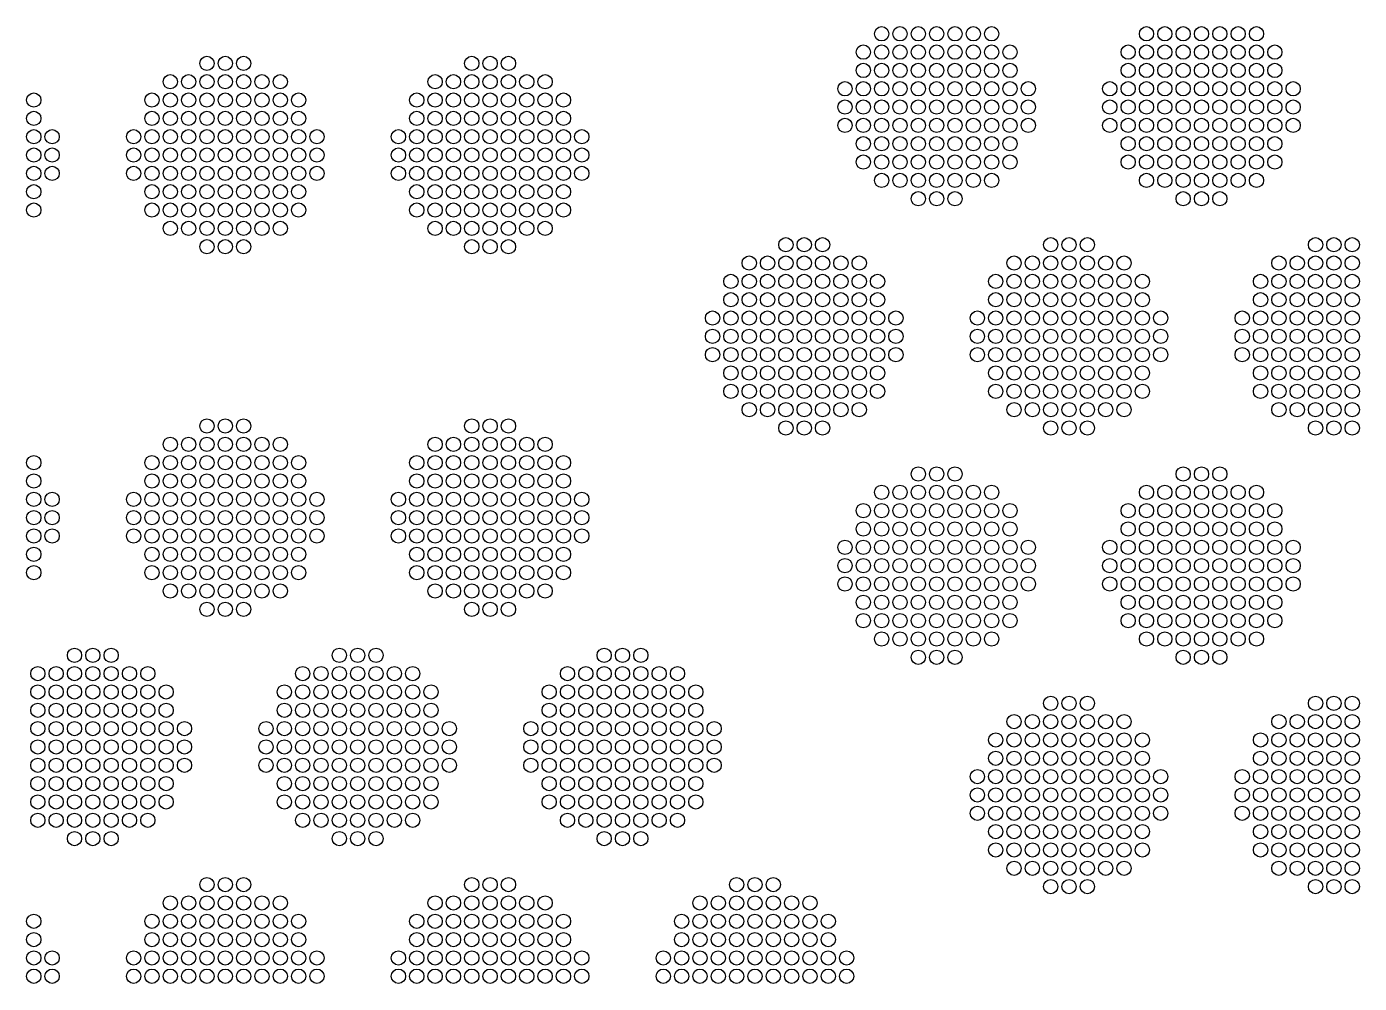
# Model space of a CAD drawing. Extents: x -49 to 54, y -38 to 38.
# Drawn here: x -36.35 to -29.81, y -14.17 to -9.48 of the extents above; entities that cross this region are included whole.
import ezdxf

# ---------------------------------------------------------------- set-up
doc = ezdxf.new("R2010")
doc.units = 0
doc.layers.add('LOWER_ELECTRODE', color=1, linetype='CONTINUOUS')

msp = doc.modelspace()

# ---------------------------------------------------------------- linework, layer by layer
at = {"layer": 'LOWER_ELECTRODE'}
for centre in [(-32.1502, -9.5107), (-32.0602, -9.5107), (-31.9702, -9.5107), (-31.8802, -9.5107), (-31.7902, -9.5107), (-31.7002, -9.5107), (-31.6102, -9.5107), (-30.8502, -9.5107), (-30.7602, -9.5107), (-30.6702, -9.5107), (-30.5802, -9.5107), (-30.4902, -9.5107), (-30.4002, -9.5107), (-30.3102, -9.5107), (-32.2402, -9.6007), (-32.1502, -9.6007), (-32.0602, -9.6007), (-31.9702, -9.6007), (-31.8802, -9.6007), (-31.7902, -9.6007), (-31.7002, -9.6007), (-31.6102, -9.6007), (-31.5202, -9.6007), (-30.9402, -9.6007), (-30.8502, -9.6007), (-30.7602, -9.6007), (-30.6702, -9.6007), (-30.5802, -9.6007), (-30.4902, -9.6007), (-30.4002, -9.6007), (-30.3102, -9.6007), (-30.2202, -9.6007), (-35.4621, -9.6563), (-35.3721, -9.6563), (-35.2821, -9.6563), (-34.1621, -9.6563), (-34.0721, -9.6563), (-33.9821, -9.6563), (-32.2402, -9.6907), (-32.1502, -9.6907), (-32.0602, -9.6907), (-31.9702, -9.6907), (-31.8802, -9.6907), (-31.7902, -9.6907), (-31.7002, -9.6907), (-31.6102, -9.6907), (-31.5202, -9.6907), (-30.9402, -9.6907), (-30.8502, -9.6907), (-30.7602, -9.6907), (-30.6702, -9.6907), (-30.5802, -9.6907), (-30.4902, -9.6907), (-30.4002, -9.6907), (-30.3102, -9.6907), (-30.2202, -9.6907), (-35.6421, -9.7463), (-35.5521, -9.7463), (-35.4621, -9.7463), (-35.3721, -9.7463), (-35.2821, -9.7463), (-35.1921, -9.7463), (-35.1021, -9.7463), (-34.3421, -9.7463), (-34.2521, -9.7463), (-34.1621, -9.7463), (-34.0721, -9.7463), (-33.9821, -9.7463), (-33.8921, -9.7463), (-33.8021, -9.7463), (-32.3302, -9.7807), (-32.2402, -9.7807), (-32.1502, -9.7807), (-32.0602, -9.7807), (-31.9702, -9.7807), (-31.8802, -9.7807), (-31.7902, -9.7807), (-31.7002, -9.7807), (-31.6102, -9.7807), (-31.5202, -9.7807), (-31.4302, -9.7807), (-31.0302, -9.7807), (-30.9402, -9.7807), (-30.8502, -9.7807), (-30.7602, -9.7807), (-30.6702, -9.7807), (-30.5802, -9.7807), (-30.4902, -9.7807), (-30.4002, -9.7807), (-30.3102, -9.7807), (-30.2202, -9.7807), (-30.1302, -9.7807), (-36.3121, -9.8363), (-35.7321, -9.8363), (-35.6421, -9.8363), (-35.5521, -9.8363), (-35.4621, -9.8363), (-35.3721, -9.8363), (-35.2821, -9.8363), (-35.1921, -9.8363), (-35.1021, -9.8363), (-35.0121, -9.8363), (-34.4321, -9.8363), (-34.3421, -9.8363), (-34.2521, -9.8363), (-34.1621, -9.8363), (-34.0721, -9.8363), (-33.9821, -9.8363), (-33.8921, -9.8363), (-33.8021, -9.8363), (-33.7121, -9.8363), (-32.3302, -9.8707), (-32.2402, -9.8707), (-32.1502, -9.8707), (-32.0602, -9.8707), (-31.9702, -9.8707), (-31.8802, -9.8707), (-31.7902, -9.8707), (-31.7002, -9.8707), (-31.6102, -9.8707), (-31.5202, -9.8707), (-31.4302, -9.8707), (-31.0302, -9.8707), (-30.9402, -9.8707), (-30.8502, -9.8707), (-30.7602, -9.8707), (-30.6702, -9.8707), (-30.5802, -9.8707), (-30.4902, -9.8707), (-30.4002, -9.8707), (-30.3102, -9.8707), (-30.2202, -9.8707), (-30.1302, -9.8707), (-36.3121, -9.9263), (-35.7321, -9.9263), (-35.6421, -9.9263), (-35.5521, -9.9263), (-35.4621, -9.9263), (-35.3721, -9.9263), (-35.2821, -9.9263), (-35.1921, -9.9263), (-35.1021, -9.9263), (-35.0121, -9.9263), (-34.4321, -9.9263), (-34.3421, -9.9263), (-34.2521, -9.9263), (-34.1621, -9.9263), (-34.0721, -9.9263), (-33.9821, -9.9263), (-33.8921, -9.9263), (-33.8021, -9.9263), (-33.7121, -9.9263), (-32.3302, -9.9607), (-32.2402, -9.9607), (-32.1502, -9.9607), (-32.0602, -9.9607), (-31.9702, -9.9607), (-31.8802, -9.9607), (-31.7902, -9.9607), (-31.7002, -9.9607), (-31.6102, -9.9607), (-31.5202, -9.9607), (-31.4302, -9.9607), (-31.0302, -9.9607), (-30.9402, -9.9607), (-30.8502, -9.9607), (-30.7602, -9.9607), (-30.6702, -9.9607), (-30.5802, -9.9607), (-30.4902, -9.9607), (-30.4002, -9.9607), (-30.3102, -9.9607), (-30.2202, -9.9607), (-30.1302, -9.9607), (-36.3121, -10.0163), (-36.2221, -10.0163), (-35.8221, -10.0163), (-35.7321, -10.0163), (-35.6421, -10.0163), (-35.5521, -10.0163), (-35.4621, -10.0163), (-35.3721, -10.0163), (-35.2821, -10.0163), (-35.1921, -10.0163), (-35.1021, -10.0163), (-35.0121, -10.0163), (-34.9221, -10.0163), (-34.5221, -10.0163), (-34.4321, -10.0163), (-34.3421, -10.0163), (-34.2521, -10.0163), (-34.1621, -10.0163), (-34.0721, -10.0163), (-33.9821, -10.0163), (-33.8921, -10.0163), (-33.8021, -10.0163), (-33.7121, -10.0163), (-33.6221, -10.0163), (-36.3121, -10.1063), (-36.2221, -10.1063), (-35.8221, -10.1063), (-35.7321, -10.1063), (-35.6421, -10.1063), (-35.5521, -10.1063), (-35.4621, -10.1063), (-35.3721, -10.1063), (-35.2821, -10.1063), (-35.1921, -10.1063), (-35.1021, -10.1063), (-35.0121, -10.1063), (-34.9221, -10.1063), (-34.5221, -10.1063), (-34.4321, -10.1063), (-34.3421, -10.1063), (-34.2521, -10.1063), (-34.1621, -10.1063), (-34.0721, -10.1063), (-33.9821, -10.1063), (-33.8921, -10.1063), (-33.8021, -10.1063), (-33.7121, -10.1063), (-33.6221, -10.1063), (-32.2402, -10.0507), (-32.1502, -10.0507), (-32.0602, -10.0507), (-31.9702, -10.0507), (-31.8802, -10.0507), (-31.7902, -10.0507), (-31.7002, -10.0507), (-31.6102, -10.0507), (-31.5202, -10.0507), (-30.9402, -10.0507), (-30.8502, -10.0507), (-30.7602, -10.0507), (-30.6702, -10.0507), (-30.5802, -10.0507), (-30.4902, -10.0507), (-30.4002, -10.0507), (-30.3102, -10.0507), (-30.2202, -10.0507), (-32.2402, -10.1407), (-32.1502, -10.1407), (-32.0602, -10.1407), (-31.9702, -10.1407), (-31.8802, -10.1407), (-31.7902, -10.1407), (-31.7002, -10.1407), (-31.6102, -10.1407), (-31.5202, -10.1407), (-30.9402, -10.1407), (-30.8502, -10.1407), (-30.7602, -10.1407), (-30.6702, -10.1407), (-30.5802, -10.1407), (-30.4902, -10.1407), (-30.4002, -10.1407), (-30.3102, -10.1407), (-30.2202, -10.1407), (-36.3121, -10.1963), (-36.2221, -10.1963), (-35.8221, -10.1963), (-35.7321, -10.1963), (-35.6421, -10.1963), (-35.5521, -10.1963), (-35.4621, -10.1963), (-35.3721, -10.1963), (-35.2821, -10.1963), (-35.1921, -10.1963), (-35.1021, -10.1963), (-35.0121, -10.1963), (-34.9221, -10.1963), (-34.5221, -10.1963), (-34.4321, -10.1963), (-34.3421, -10.1963), (-34.2521, -10.1963), (-34.1621, -10.1963), (-34.0721, -10.1963), (-33.9821, -10.1963), (-33.8921, -10.1963), (-33.8021, -10.1963), (-33.7121, -10.1963), (-33.6221, -10.1963), (-32.1502, -10.2307), (-32.0602, -10.2307), (-31.9702, -10.2307), (-31.8802, -10.2307), (-31.7902, -10.2307), (-31.7002, -10.2307), (-31.6102, -10.2307), (-30.8502, -10.2307), (-30.7602, -10.2307), (-30.6702, -10.2307), (-30.5802, -10.2307), (-30.4902, -10.2307), (-30.4002, -10.2307), (-30.3102, -10.2307), (-36.3121, -10.2863), (-35.7321, -10.2863), (-35.6421, -10.2863), (-35.5521, -10.2863), (-35.4621, -10.2863), (-35.3721, -10.2863), (-35.2821, -10.2863), (-35.1921, -10.2863), (-35.1021, -10.2863), (-35.0121, -10.2863), (-34.4321, -10.2863), (-34.3421, -10.2863), (-34.2521, -10.2863), (-34.1621, -10.2863), (-34.0721, -10.2863), (-33.9821, -10.2863), (-33.8921, -10.2863), (-33.8021, -10.2863), (-33.7121, -10.2863), (-31.9702, -10.3207), (-31.8802, -10.3207), (-31.7902, -10.3207), (-30.6702, -10.3207), (-30.5802, -10.3207), (-30.4902, -10.3207), (-36.3121, -10.3763), (-35.7321, -10.3763), (-35.6421, -10.3763), (-35.5521, -10.3763), (-35.4621, -10.3763), (-35.3721, -10.3763), (-35.2821, -10.3763), (-35.1921, -10.3763), (-35.1021, -10.3763), (-35.0121, -10.3763), (-34.4321, -10.3763), (-34.3421, -10.3763), (-34.2521, -10.3763), (-34.1621, -10.3763), (-34.0721, -10.3763), (-33.9821, -10.3763), (-33.8921, -10.3763), (-33.8021, -10.3763), (-33.7121, -10.3763), (-35.6421, -10.4663), (-35.5521, -10.4663), (-35.4621, -10.4663), (-35.3721, -10.4663), (-35.2821, -10.4663), (-35.1921, -10.4663), (-35.1021, -10.4663), (-34.3421, -10.4663), (-34.2521, -10.4663), (-34.1621, -10.4663), (-34.0721, -10.4663), (-33.9821, -10.4663), (-33.8921, -10.4663), (-33.8021, -10.4663), (-35.4621, -10.5563), (-35.3721, -10.5563), (-35.2821, -10.5563), (-34.1621, -10.5563), (-34.0721, -10.5563), (-33.9821, -10.5563), (-32.6202, -10.5465), (-32.5302, -10.5465), (-32.4402, -10.5465), (-31.3202, -10.5465), (-31.2302, -10.5465), (-31.1402, -10.5465), (-30.0202, -10.5465), (-29.9302, -10.5465), (-29.8402, -10.5465), (-32.8002, -10.6365), (-32.7102, -10.6365), (-32.6202, -10.6365), (-32.5302, -10.6365), (-32.4402, -10.6365), (-32.3502, -10.6365), (-32.2602, -10.6365), (-31.5002, -10.6365), (-31.4102, -10.6365), (-31.3202, -10.6365), (-31.2302, -10.6365), (-31.1402, -10.6365), (-31.0502, -10.6365), (-30.9602, -10.6365), (-30.2002, -10.6365), (-30.1102, -10.6365), (-30.0202, -10.6365), (-29.9302, -10.6365), (-29.8402, -10.6365), (-32.8902, -10.7265), (-32.8002, -10.7265), (-32.7102, -10.7265), (-32.6202, -10.7265), (-32.5302, -10.7265), (-32.4402, -10.7265), (-32.3502, -10.7265), (-32.2602, -10.7265), (-32.1702, -10.7265), (-31.5902, -10.7265), (-31.5002, -10.7265), (-31.4102, -10.7265), (-31.3202, -10.7265), (-31.2302, -10.7265), (-31.1402, -10.7265), (-31.0502, -10.7265), (-30.9602, -10.7265), (-30.8702, -10.7265), (-30.2902, -10.7265), (-30.2002, -10.7265), (-30.1102, -10.7265), (-30.0202, -10.7265), (-29.9302, -10.7265), (-29.8402, -10.7265), (-32.8902, -10.8165), (-32.8002, -10.8165), (-32.7102, -10.8165), (-32.6202, -10.8165), (-32.5302, -10.8165), (-32.4402, -10.8165), (-32.3502, -10.8165), (-32.2602, -10.8165), (-32.1702, -10.8165), (-31.5902, -10.8165), (-31.5002, -10.8165), (-31.4102, -10.8165), (-31.3202, -10.8165), (-31.2302, -10.8165), (-31.1402, -10.8165), (-31.0502, -10.8165), (-30.9602, -10.8165), (-30.8702, -10.8165), (-30.2902, -10.8165), (-30.2002, -10.8165), (-30.1102, -10.8165), (-30.0202, -10.8165), (-29.9302, -10.8165), (-29.8402, -10.8165), (-32.9802, -10.9065), (-32.8902, -10.9065), (-32.8002, -10.9065), (-32.7102, -10.9065), (-32.6202, -10.9065), (-32.5302, -10.9065), (-32.4402, -10.9065), (-32.3502, -10.9065), (-32.2602, -10.9065), (-32.1702, -10.9065), (-32.0802, -10.9065), (-31.6802, -10.9065), (-31.5902, -10.9065), (-31.5002, -10.9065), (-31.4102, -10.9065), (-31.3202, -10.9065), (-31.2302, -10.9065), (-31.1402, -10.9065), (-31.0502, -10.9065), (-30.9602, -10.9065), (-30.8702, -10.9065), (-30.7802, -10.9065), (-30.3802, -10.9065), (-30.2902, -10.9065), (-30.2002, -10.9065), (-30.1102, -10.9065), (-30.0202, -10.9065), (-29.9302, -10.9065), (-29.8402, -10.9065), (-32.9802, -10.9965), (-32.8902, -10.9965), (-32.8002, -10.9965), (-32.7102, -10.9965), (-32.6202, -10.9965), (-32.5302, -10.9965), (-32.4402, -10.9965), (-32.3502, -10.9965), (-32.2602, -10.9965), (-32.1702, -10.9965), (-32.0802, -10.9965), (-31.6802, -10.9965), (-31.5902, -10.9965), (-31.5002, -10.9965), (-31.4102, -10.9965), (-31.3202, -10.9965), (-31.2302, -10.9965), (-31.1402, -10.9965), (-31.0502, -10.9965), (-30.9602, -10.9965), (-30.8702, -10.9965), (-30.7802, -10.9965), (-30.3802, -10.9965), (-30.2902, -10.9965), (-30.2002, -10.9965), (-30.1102, -10.9965), (-30.0202, -10.9965), (-29.9302, -10.9965), (-29.8402, -10.9965), (-32.9802, -11.0865), (-32.8902, -11.0865), (-32.8002, -11.0865), (-32.7102, -11.0865), (-32.6202, -11.0865), (-32.5302, -11.0865), (-32.4402, -11.0865), (-32.3502, -11.0865), (-32.2602, -11.0865), (-32.1702, -11.0865), (-32.0802, -11.0865), (-31.6802, -11.0865), (-31.5902, -11.0865), (-31.5002, -11.0865), (-31.4102, -11.0865), (-31.3202, -11.0865), (-31.2302, -11.0865), (-31.1402, -11.0865), (-31.0502, -11.0865), (-30.9602, -11.0865), (-30.8702, -11.0865), (-30.7802, -11.0865), (-30.3802, -11.0865), (-30.2902, -11.0865), (-30.2002, -11.0865), (-30.1102, -11.0865), (-30.0202, -11.0865), (-29.9302, -11.0865), (-29.8402, -11.0865), (-32.8902, -11.1765), (-32.8002, -11.1765), (-32.7102, -11.1765), (-32.6202, -11.1765), (-32.5302, -11.1765), (-32.4402, -11.1765), (-32.3502, -11.1765), (-32.2602, -11.1765), (-32.1702, -11.1765), (-31.5902, -11.1765), (-31.5002, -11.1765), (-31.4102, -11.1765), (-31.3202, -11.1765), (-31.2302, -11.1765), (-31.1402, -11.1765), (-31.0502, -11.1765), (-30.9602, -11.1765), (-30.8702, -11.1765), (-30.2902, -11.1765), (-30.2002, -11.1765), (-30.1102, -11.1765), (-30.0202, -11.1765), (-29.9302, -11.1765), (-29.8402, -11.1765), (-32.8902, -11.2665), (-32.8002, -11.2665), (-32.7102, -11.2665), (-32.6202, -11.2665), (-32.5302, -11.2665), (-32.4402, -11.2665), (-32.3502, -11.2665), (-32.2602, -11.2665), (-32.1702, -11.2665), (-31.5902, -11.2665), (-31.5002, -11.2665), (-31.4102, -11.2665), (-31.3202, -11.2665), (-31.2302, -11.2665), (-31.1402, -11.2665), (-31.0502, -11.2665), (-30.9602, -11.2665), (-30.8702, -11.2665), (-30.2902, -11.2665), (-30.2002, -11.2665), (-30.1102, -11.2665), (-30.0202, -11.2665), (-29.9302, -11.2665), (-29.8402, -11.2665), (-32.8002, -11.3565), (-32.7102, -11.3565), (-32.6202, -11.3565), (-32.5302, -11.3565), (-32.4402, -11.3565), (-32.3502, -11.3565), (-32.2602, -11.3565), (-31.5002, -11.3565), (-31.4102, -11.3565), (-31.3202, -11.3565), (-31.2302, -11.3565), (-31.1402, -11.3565), (-31.0502, -11.3565), (-30.9602, -11.3565), (-30.2002, -11.3565), (-30.1102, -11.3565), (-30.0202, -11.3565), (-29.9302, -11.3565), (-29.8402, -11.3565), (-35.4621, -11.4367), (-35.3721, -11.4367), (-35.2821, -11.4367), (-34.1621, -11.4367), (-34.0721, -11.4367), (-33.9821, -11.4367), (-32.6202, -11.4465), (-32.5302, -11.4465), (-32.4402, -11.4465), (-31.3202, -11.4465), (-31.2302, -11.4465), (-31.1402, -11.4465), (-30.0202, -11.4465), (-29.9302, -11.4465), (-29.8402, -11.4465), (-35.6421, -11.5267), (-35.5521, -11.5267), (-35.4621, -11.5267), (-35.3721, -11.5267), (-35.2821, -11.5267), (-35.1921, -11.5267), (-35.1021, -11.5267), (-34.3421, -11.5267), (-34.2521, -11.5267), (-34.1621, -11.5267), (-34.0721, -11.5267), (-33.9821, -11.5267), (-33.8921, -11.5267), (-33.8021, -11.5267), (-36.3121, -11.6167), (-35.7321, -11.6167), (-35.6421, -11.6167), (-35.5521, -11.6167), (-35.4621, -11.6167), (-35.3721, -11.6167), (-35.2821, -11.6167), (-35.1921, -11.6167), (-35.1021, -11.6167), (-35.0121, -11.6167), (-34.4321, -11.6167), (-34.3421, -11.6167), (-34.2521, -11.6167), (-34.1621, -11.6167), (-34.0721, -11.6167), (-33.9821, -11.6167), (-33.8921, -11.6167), (-33.8021, -11.6167), (-33.7121, -11.6167), (-31.9702, -11.6723), (-31.8802, -11.6723), (-31.7902, -11.6723), (-30.6702, -11.6723), (-30.5802, -11.6723), (-30.4902, -11.6723), (-36.3121, -11.7067), (-35.7321, -11.7067), (-35.6421, -11.7067), (-35.5521, -11.7067), (-35.4621, -11.7067), (-35.3721, -11.7067), (-35.2821, -11.7067), (-35.1921, -11.7067), (-35.1021, -11.7067), (-35.0121, -11.7067), (-34.4321, -11.7067), (-34.3421, -11.7067), (-34.2521, -11.7067), (-34.1621, -11.7067), (-34.0721, -11.7067), (-33.9821, -11.7067), (-33.8921, -11.7067), (-33.8021, -11.7067), (-33.7121, -11.7067), (-36.3121, -11.7967), (-36.2221, -11.7967), (-35.8221, -11.7967), (-35.7321, -11.7967), (-35.6421, -11.7967), (-35.5521, -11.7967), (-35.4621, -11.7967), (-35.3721, -11.7967), (-35.2821, -11.7967), (-35.1921, -11.7967), (-35.1021, -11.7967), (-35.0121, -11.7967), (-34.9221, -11.7967), (-34.5221, -11.7967), (-34.4321, -11.7967), (-34.3421, -11.7967), (-34.2521, -11.7967), (-34.1621, -11.7967), (-34.0721, -11.7967), (-33.9821, -11.7967), (-33.8921, -11.7967), (-33.8021, -11.7967), (-33.7121, -11.7967), (-33.6221, -11.7967), (-32.1502, -11.7623), (-32.0602, -11.7623), (-31.9702, -11.7623), (-31.8802, -11.7623), (-31.7902, -11.7623), (-31.7002, -11.7623), (-31.6102, -11.7623), (-30.8502, -11.7623), (-30.7602, -11.7623), (-30.6702, -11.7623), (-30.5802, -11.7623), (-30.4902, -11.7623), (-30.4002, -11.7623), (-30.3102, -11.7623), (-32.2402, -11.8523), (-32.1502, -11.8523), (-32.0602, -11.8523), (-31.9702, -11.8523), (-31.8802, -11.8523), (-31.7902, -11.8523), (-31.7002, -11.8523), (-31.6102, -11.8523), (-31.5202, -11.8523), (-30.9402, -11.8523), (-30.8502, -11.8523), (-30.7602, -11.8523), (-30.6702, -11.8523), (-30.5802, -11.8523), (-30.4902, -11.8523), (-30.4002, -11.8523), (-30.3102, -11.8523), (-30.2202, -11.8523), (-36.3121, -11.8867), (-36.2221, -11.8867), (-35.8221, -11.8867), (-35.7321, -11.8867), (-35.6421, -11.8867), (-35.5521, -11.8867), (-35.4621, -11.8867), (-35.3721, -11.8867), (-35.2821, -11.8867), (-35.1921, -11.8867), (-35.1021, -11.8867), (-35.0121, -11.8867), (-34.9221, -11.8867), (-34.5221, -11.8867), (-34.4321, -11.8867), (-34.3421, -11.8867), (-34.2521, -11.8867), (-34.1621, -11.8867), (-34.0721, -11.8867), (-33.9821, -11.8867), (-33.8921, -11.8867), (-33.8021, -11.8867), (-33.7121, -11.8867), (-33.6221, -11.8867), (-36.3121, -11.9767), (-36.2221, -11.9767), (-35.8221, -11.9767), (-35.7321, -11.9767), (-35.6421, -11.9767), (-35.5521, -11.9767), (-35.4621, -11.9767), (-35.3721, -11.9767), (-35.2821, -11.9767), (-35.1921, -11.9767), (-35.1021, -11.9767), (-35.0121, -11.9767), (-34.9221, -11.9767), (-34.5221, -11.9767), (-34.4321, -11.9767), (-34.3421, -11.9767), (-34.2521, -11.9767), (-34.1621, -11.9767), (-34.0721, -11.9767), (-33.9821, -11.9767), (-33.8921, -11.9767), (-33.8021, -11.9767), (-33.7121, -11.9767), (-33.6221, -11.9767), (-32.2402, -11.9423), (-32.1502, -11.9423), (-32.0602, -11.9423), (-31.9702, -11.9423), (-31.8802, -11.9423), (-31.7902, -11.9423), (-31.7002, -11.9423), (-31.6102, -11.9423), (-31.5202, -11.9423), (-30.9402, -11.9423), (-30.8502, -11.9423), (-30.7602, -11.9423), (-30.6702, -11.9423), (-30.5802, -11.9423), (-30.4902, -11.9423), (-30.4002, -11.9423), (-30.3102, -11.9423), (-30.2202, -11.9423), (-36.3121, -12.0667), (-35.7321, -12.0667), (-35.6421, -12.0667), (-35.5521, -12.0667), (-35.4621, -12.0667), (-35.3721, -12.0667), (-35.2821, -12.0667), (-35.1921, -12.0667), (-35.1021, -12.0667), (-35.0121, -12.0667), (-34.4321, -12.0667), (-34.3421, -12.0667), (-34.2521, -12.0667), (-34.1621, -12.0667), (-34.0721, -12.0667), (-33.9821, -12.0667), (-33.8921, -12.0667), (-33.8021, -12.0667), (-33.7121, -12.0667), (-32.3302, -12.0323), (-32.2402, -12.0323), (-32.1502, -12.0323), (-32.0602, -12.0323), (-31.9702, -12.0323), (-31.8802, -12.0323), (-31.7902, -12.0323), (-31.7002, -12.0323), (-31.6102, -12.0323), (-31.5202, -12.0323), (-31.4302, -12.0323), (-31.0302, -12.0323), (-30.9402, -12.0323), (-30.8502, -12.0323), (-30.7602, -12.0323), (-30.6702, -12.0323), (-30.5802, -12.0323), (-30.4902, -12.0323), (-30.4002, -12.0323), (-30.3102, -12.0323), (-30.2202, -12.0323), (-30.1302, -12.0323), (-32.3302, -12.1223), (-32.2402, -12.1223), (-32.1502, -12.1223), (-32.0602, -12.1223), (-31.9702, -12.1223), (-31.8802, -12.1223), (-31.7902, -12.1223), (-31.7002, -12.1223), (-31.6102, -12.1223), (-31.5202, -12.1223), (-31.4302, -12.1223), (-31.0302, -12.1223), (-30.9402, -12.1223), (-30.8502, -12.1223), (-30.7602, -12.1223), (-30.6702, -12.1223), (-30.5802, -12.1223), (-30.4902, -12.1223), (-30.4002, -12.1223), (-30.3102, -12.1223), (-30.2202, -12.1223), (-30.1302, -12.1223), (-36.3121, -12.1567), (-35.7321, -12.1567), (-35.6421, -12.1567), (-35.5521, -12.1567), (-35.4621, -12.1567), (-35.3721, -12.1567), (-35.2821, -12.1567), (-35.1921, -12.1567), (-35.1021, -12.1567), (-35.0121, -12.1567), (-34.4321, -12.1567), (-34.3421, -12.1567), (-34.2521, -12.1567), (-34.1621, -12.1567), (-34.0721, -12.1567), (-33.9821, -12.1567), (-33.8921, -12.1567), (-33.8021, -12.1567), (-33.7121, -12.1567), (-35.6421, -12.2467), (-35.5521, -12.2467), (-35.4621, -12.2467), (-35.3721, -12.2467), (-35.2821, -12.2467), (-35.1921, -12.2467), (-35.1021, -12.2467), (-34.3421, -12.2467), (-34.2521, -12.2467), (-34.1621, -12.2467), (-34.0721, -12.2467), (-33.9821, -12.2467), (-33.8921, -12.2467), (-33.8021, -12.2467), (-32.3302, -12.2123), (-32.2402, -12.2123), (-32.1502, -12.2123), (-32.0602, -12.2123), (-31.9702, -12.2123), (-31.8802, -12.2123), (-31.7902, -12.2123), (-31.7002, -12.2123), (-31.6102, -12.2123), (-31.5202, -12.2123), (-31.4302, -12.2123), (-31.0302, -12.2123), (-30.9402, -12.2123), (-30.8502, -12.2123), (-30.7602, -12.2123), (-30.6702, -12.2123), (-30.5802, -12.2123), (-30.4902, -12.2123), (-30.4002, -12.2123), (-30.3102, -12.2123), (-30.2202, -12.2123), (-30.1302, -12.2123), (-32.2402, -12.3023), (-32.1502, -12.3023), (-32.0602, -12.3023), (-31.9702, -12.3023), (-31.8802, -12.3023), (-31.7902, -12.3023), (-31.7002, -12.3023), (-31.6102, -12.3023), (-31.5202, -12.3023), (-30.9402, -12.3023), (-30.8502, -12.3023), (-30.7602, -12.3023), (-30.6702, -12.3023), (-30.5802, -12.3023), (-30.4902, -12.3023), (-30.4002, -12.3023), (-30.3102, -12.3023), (-30.2202, -12.3023), (-35.4621, -12.3367), (-35.3721, -12.3367), (-35.2821, -12.3367), (-34.1621, -12.3367), (-34.0721, -12.3367), (-33.9821, -12.3367), (-32.2402, -12.3923), (-32.1502, -12.3923), (-32.0602, -12.3923), (-31.9702, -12.3923), (-31.8802, -12.3923), (-31.7902, -12.3923), (-31.7002, -12.3923), (-31.6102, -12.3923), (-31.5202, -12.3923), (-30.9402, -12.3923), (-30.8502, -12.3923), (-30.7602, -12.3923), (-30.6702, -12.3923), (-30.5802, -12.3923), (-30.4902, -12.3923), (-30.4002, -12.3923), (-30.3102, -12.3923), (-30.2202, -12.3923), (-32.1502, -12.4823), (-32.0602, -12.4823), (-31.9702, -12.4823), (-31.8802, -12.4823), (-31.7902, -12.4823), (-31.7002, -12.4823), (-31.6102, -12.4823), (-30.8502, -12.4823), (-30.7602, -12.4823), (-30.6702, -12.4823), (-30.5802, -12.4823), (-30.4902, -12.4823), (-30.4002, -12.4823), (-30.3102, -12.4823), (-36.1121, -12.5625), (-36.0221, -12.5625), (-35.9321, -12.5625), (-34.8121, -12.5625), (-34.7221, -12.5625), (-34.6321, -12.5625), (-33.5121, -12.5625), (-33.4221, -12.5625), (-33.3321, -12.5625), (-31.9702, -12.5723), (-31.8802, -12.5723), (-31.7902, -12.5723), (-30.6702, -12.5723), (-30.5802, -12.5723), (-30.4902, -12.5723), (-36.2921, -12.6525), (-36.2021, -12.6525), (-36.1121, -12.6525), (-36.0221, -12.6525), (-35.9321, -12.6525), (-35.8421, -12.6525), (-35.7521, -12.6525), (-34.9921, -12.6525), (-34.9021, -12.6525), (-34.8121, -12.6525), (-34.7221, -12.6525), (-34.6321, -12.6525), (-34.5421, -12.6525), (-34.4521, -12.6525), (-33.6921, -12.6525), (-33.6021, -12.6525), (-33.5121, -12.6525), (-33.4221, -12.6525), (-33.3321, -12.6525), (-33.2421, -12.6525), (-33.1521, -12.6525), (-36.2921, -12.7425), (-36.2021, -12.7425), (-36.1121, -12.7425), (-36.0221, -12.7425), (-35.9321, -12.7425), (-35.8421, -12.7425), (-35.7521, -12.7425), (-35.6621, -12.7425), (-35.0821, -12.7425), (-34.9921, -12.7425), (-34.9021, -12.7425), (-34.8121, -12.7425), (-34.7221, -12.7425), (-34.6321, -12.7425), (-34.5421, -12.7425), (-34.4521, -12.7425), (-34.3621, -12.7425), (-33.7821, -12.7425), (-33.6921, -12.7425), (-33.6021, -12.7425), (-33.5121, -12.7425), (-33.4221, -12.7425), (-33.3321, -12.7425), (-33.2421, -12.7425), (-33.1521, -12.7425), (-33.0621, -12.7425), (-36.2921, -12.8325), (-36.2021, -12.8325), (-36.1121, -12.8325), (-36.0221, -12.8325), (-35.9321, -12.8325), (-35.8421, -12.8325), (-35.7521, -12.8325), (-35.6621, -12.8325), (-35.0821, -12.8325), (-34.9921, -12.8325), (-34.9021, -12.8325), (-34.8121, -12.8325), (-34.7221, -12.8325), (-34.6321, -12.8325), (-34.5421, -12.8325), (-34.4521, -12.8325), (-34.3621, -12.8325), (-33.7821, -12.8325), (-33.6921, -12.8325), (-33.6021, -12.8325), (-33.5121, -12.8325), (-33.4221, -12.8325), (-33.3321, -12.8325), (-33.2421, -12.8325), (-33.1521, -12.8325), (-33.0621, -12.8325), (-31.3202, -12.7982), (-31.2302, -12.7982), (-31.1402, -12.7982), (-30.0202, -12.7982), (-29.9302, -12.7982), (-29.8402, -12.7982), (-31.5002, -12.8882), (-31.4102, -12.8882), (-31.3202, -12.8882), (-31.2302, -12.8882), (-31.1402, -12.8882), (-31.0502, -12.8882), (-30.9602, -12.8882), (-30.2002, -12.8882), (-30.1102, -12.8882), (-30.0202, -12.8882), (-29.9302, -12.8882), (-29.8402, -12.8882), (-36.2921, -12.9225), (-36.2021, -12.9225), (-36.1121, -12.9225), (-36.0221, -12.9225), (-35.9321, -12.9225), (-35.8421, -12.9225), (-35.7521, -12.9225), (-35.6621, -12.9225), (-35.5721, -12.9225), (-35.1721, -12.9225), (-35.0821, -12.9225), (-34.9921, -12.9225), (-34.9021, -12.9225), (-34.8121, -12.9225), (-34.7221, -12.9225), (-34.6321, -12.9225), (-34.5421, -12.9225), (-34.4521, -12.9225), (-34.3621, -12.9225), (-34.2721, -12.9225), (-33.8721, -12.9225), (-33.7821, -12.9225), (-33.6921, -12.9225), (-33.6021, -12.9225), (-33.5121, -12.9225), (-33.4221, -12.9225), (-33.3321, -12.9225), (-33.2421, -12.9225), (-33.1521, -12.9225), (-33.0621, -12.9225), (-32.9721, -12.9225), (-31.5902, -12.9782), (-31.5002, -12.9782), (-31.4102, -12.9782), (-31.3202, -12.9782), (-31.2302, -12.9782), (-31.1402, -12.9782), (-31.0502, -12.9782), (-30.9602, -12.9782), (-30.8702, -12.9782), (-30.2902, -12.9782), (-30.2002, -12.9782), (-30.1102, -12.9782), (-30.0202, -12.9782), (-29.9302, -12.9782), (-29.8402, -12.9782), (-36.2921, -13.0125), (-36.2021, -13.0125), (-36.1121, -13.0125), (-36.0221, -13.0125), (-35.9321, -13.0125), (-35.8421, -13.0125), (-35.7521, -13.0125), (-35.6621, -13.0125), (-35.5721, -13.0125), (-35.1721, -13.0125), (-35.0821, -13.0125), (-34.9921, -13.0125), (-34.9021, -13.0125), (-34.8121, -13.0125), (-34.7221, -13.0125), (-34.6321, -13.0125), (-34.5421, -13.0125), (-34.4521, -13.0125), (-34.3621, -13.0125), (-34.2721, -13.0125), (-33.8721, -13.0125), (-33.7821, -13.0125), (-33.6921, -13.0125), (-33.6021, -13.0125), (-33.5121, -13.0125), (-33.4221, -13.0125), (-33.3321, -13.0125), (-33.2421, -13.0125), (-33.1521, -13.0125), (-33.0621, -13.0125), (-32.9721, -13.0125), (-36.2921, -13.1025), (-36.2021, -13.1025), (-36.1121, -13.1025), (-36.0221, -13.1025), (-35.9321, -13.1025), (-35.8421, -13.1025), (-35.7521, -13.1025), (-35.6621, -13.1025), (-35.5721, -13.1025), (-35.1721, -13.1025), (-35.0821, -13.1025), (-34.9921, -13.1025), (-34.9021, -13.1025), (-34.8121, -13.1025), (-34.7221, -13.1025), (-34.6321, -13.1025), (-34.5421, -13.1025), (-34.4521, -13.1025), (-34.3621, -13.1025), (-34.2721, -13.1025), (-33.8721, -13.1025), (-33.7821, -13.1025), (-33.6921, -13.1025), (-33.6021, -13.1025), (-33.5121, -13.1025), (-33.4221, -13.1025), (-33.3321, -13.1025), (-33.2421, -13.1025), (-33.1521, -13.1025), (-33.0621, -13.1025), (-32.9721, -13.1025), (-31.5902, -13.0682), (-31.5002, -13.0682), (-31.4102, -13.0682), (-31.3202, -13.0682), (-31.2302, -13.0682), (-31.1402, -13.0682), (-31.0502, -13.0682), (-30.9602, -13.0682), (-30.8702, -13.0682), (-30.2902, -13.0682), (-30.2002, -13.0682), (-30.1102, -13.0682), (-30.0202, -13.0682), (-29.9302, -13.0682), (-29.8402, -13.0682), (-31.6802, -13.1582), (-31.5902, -13.1582), (-31.5002, -13.1582), (-31.4102, -13.1582), (-31.3202, -13.1582), (-31.2302, -13.1582), (-31.1402, -13.1582), (-31.0502, -13.1582), (-30.9602, -13.1582), (-30.8702, -13.1582), (-30.7802, -13.1582), (-30.3802, -13.1582), (-30.2902, -13.1582), (-30.2002, -13.1582), (-30.1102, -13.1582), (-30.0202, -13.1582), (-29.9302, -13.1582), (-29.8402, -13.1582), (-36.2921, -13.1925), (-36.2021, -13.1925), (-36.1121, -13.1925), (-36.0221, -13.1925), (-35.9321, -13.1925), (-35.8421, -13.1925), (-35.7521, -13.1925), (-35.6621, -13.1925), (-35.0821, -13.1925), (-34.9921, -13.1925), (-34.9021, -13.1925), (-34.8121, -13.1925), (-34.7221, -13.1925), (-34.6321, -13.1925), (-34.5421, -13.1925), (-34.4521, -13.1925), (-34.3621, -13.1925), (-33.7821, -13.1925), (-33.6921, -13.1925), (-33.6021, -13.1925), (-33.5121, -13.1925), (-33.4221, -13.1925), (-33.3321, -13.1925), (-33.2421, -13.1925), (-33.1521, -13.1925), (-33.0621, -13.1925), (-31.6802, -13.2482), (-31.5902, -13.2482), (-31.5002, -13.2482), (-31.4102, -13.2482), (-31.3202, -13.2482), (-31.2302, -13.2482), (-31.1402, -13.2482), (-31.0502, -13.2482), (-30.9602, -13.2482), (-30.8702, -13.2482), (-30.7802, -13.2482), (-30.3802, -13.2482), (-30.2902, -13.2482), (-30.2002, -13.2482), (-30.1102, -13.2482), (-30.0202, -13.2482), (-29.9302, -13.2482), (-29.8402, -13.2482), (-36.2921, -13.2825), (-36.2021, -13.2825), (-36.1121, -13.2825), (-36.0221, -13.2825), (-35.9321, -13.2825), (-35.8421, -13.2825), (-35.7521, -13.2825), (-35.6621, -13.2825), (-35.0821, -13.2825), (-34.9921, -13.2825), (-34.9021, -13.2825), (-34.8121, -13.2825), (-34.7221, -13.2825), (-34.6321, -13.2825), (-34.5421, -13.2825), (-34.4521, -13.2825), (-34.3621, -13.2825), (-33.7821, -13.2825), (-33.6921, -13.2825), (-33.6021, -13.2825), (-33.5121, -13.2825), (-33.4221, -13.2825), (-33.3321, -13.2825), (-33.2421, -13.2825), (-33.1521, -13.2825), (-33.0621, -13.2825), (-36.2921, -13.3725), (-36.2021, -13.3725), (-36.1121, -13.3725), (-36.0221, -13.3725), (-35.9321, -13.3725), (-35.8421, -13.3725), (-35.7521, -13.3725), (-34.9921, -13.3725), (-34.9021, -13.3725), (-34.8121, -13.3725), (-34.7221, -13.3725), (-34.6321, -13.3725), (-34.5421, -13.3725), (-34.4521, -13.3725), (-33.6921, -13.3725), (-33.6021, -13.3725), (-33.5121, -13.3725), (-33.4221, -13.3725), (-33.3321, -13.3725), (-33.2421, -13.3725), (-33.1521, -13.3725), (-31.6802, -13.3382), (-31.5902, -13.3382), (-31.5002, -13.3382), (-31.4102, -13.3382), (-31.3202, -13.3382), (-31.2302, -13.3382), (-31.1402, -13.3382), (-31.0502, -13.3382), (-30.9602, -13.3382), (-30.8702, -13.3382), (-30.7802, -13.3382), (-30.3802, -13.3382), (-30.2902, -13.3382), (-30.2002, -13.3382), (-30.1102, -13.3382), (-30.0202, -13.3382), (-29.9302, -13.3382), (-29.8402, -13.3382), (-31.5902, -13.4282), (-31.5002, -13.4282), (-31.4102, -13.4282), (-31.3202, -13.4282), (-31.2302, -13.4282), (-31.1402, -13.4282), (-31.0502, -13.4282), (-30.9602, -13.4282), (-30.8702, -13.4282), (-30.2902, -13.4282), (-30.2002, -13.4282), (-30.1102, -13.4282), (-30.0202, -13.4282), (-29.9302, -13.4282), (-29.8402, -13.4282), (-36.1121, -13.4625), (-36.0221, -13.4625), (-35.9321, -13.4625), (-34.8121, -13.4625), (-34.7221, -13.4625), (-34.6321, -13.4625), (-33.5121, -13.4625), (-33.4221, -13.4625), (-33.3321, -13.4625), (-31.5902, -13.5182), (-31.5002, -13.5182), (-31.4102, -13.5182), (-31.3202, -13.5182), (-31.2302, -13.5182), (-31.1402, -13.5182), (-31.0502, -13.5182), (-30.9602, -13.5182), (-30.8702, -13.5182), (-30.2902, -13.5182), (-30.2002, -13.5182), (-30.1102, -13.5182), (-30.0202, -13.5182), (-29.9302, -13.5182), (-29.8402, -13.5182), (-31.5002, -13.6082), (-31.4102, -13.6082), (-31.3202, -13.6082), (-31.2302, -13.6082), (-31.1402, -13.6082), (-31.0502, -13.6082), (-30.9602, -13.6082), (-30.2002, -13.6082), (-30.1102, -13.6082), (-30.0202, -13.6082), (-29.9302, -13.6082), (-29.8402, -13.6082), (-35.4621, -13.6884), (-35.3721, -13.6884), (-35.2821, -13.6884), (-34.1621, -13.6884), (-34.0721, -13.6884), (-33.9821, -13.6884), (-32.8621, -13.6884), (-32.7721, -13.6884), (-32.6821, -13.6884), (-31.3202, -13.6982), (-31.2302, -13.6982), (-31.1402, -13.6982), (-30.0202, -13.6982), (-29.9302, -13.6982), (-29.8402, -13.6982), (-35.6421, -13.7784), (-35.5521, -13.7784), (-35.4621, -13.7784), (-35.3721, -13.7784), (-35.2821, -13.7784), (-35.1921, -13.7784), (-35.1021, -13.7784), (-34.3421, -13.7784), (-34.2521, -13.7784), (-34.1621, -13.7784), (-34.0721, -13.7784), (-33.9821, -13.7784), (-33.8921, -13.7784), (-33.8021, -13.7784), (-33.0421, -13.7784), (-32.9521, -13.7784), (-32.8621, -13.7784), (-32.7721, -13.7784), (-32.6821, -13.7784), (-32.5921, -13.7784), (-32.5021, -13.7784), (-36.3121, -13.8684), (-35.7321, -13.8684), (-35.6421, -13.8684), (-35.5521, -13.8684), (-35.4621, -13.8684), (-35.3721, -13.8684), (-35.2821, -13.8684), (-35.1921, -13.8684), (-35.1021, -13.8684), (-35.0121, -13.8684), (-34.4321, -13.8684), (-34.3421, -13.8684), (-34.2521, -13.8684), (-34.1621, -13.8684), (-34.0721, -13.8684), (-33.9821, -13.8684), (-33.8921, -13.8684), (-33.8021, -13.8684), (-33.7121, -13.8684), (-33.1321, -13.8684), (-33.0421, -13.8684), (-32.9521, -13.8684), (-32.8621, -13.8684), (-32.7721, -13.8684), (-32.6821, -13.8684), (-32.5921, -13.8684), (-32.5021, -13.8684), (-32.4121, -13.8684), (-36.3121, -13.9584), (-35.7321, -13.9584), (-35.6421, -13.9584), (-35.5521, -13.9584), (-35.4621, -13.9584), (-35.3721, -13.9584), (-35.2821, -13.9584), (-35.1921, -13.9584), (-35.1021, -13.9584), (-35.0121, -13.9584), (-34.4321, -13.9584), (-34.3421, -13.9584), (-34.2521, -13.9584), (-34.1621, -13.9584), (-34.0721, -13.9584), (-33.9821, -13.9584), (-33.8921, -13.9584), (-33.8021, -13.9584), (-33.7121, -13.9584), (-33.1321, -13.9584), (-33.0421, -13.9584), (-32.9521, -13.9584), (-32.8621, -13.9584), (-32.7721, -13.9584), (-32.6821, -13.9584), (-32.5921, -13.9584), (-32.5021, -13.9584), (-32.4121, -13.9584), (-36.3121, -14.0484), (-36.2221, -14.0484), (-35.8221, -14.0484), (-35.7321, -14.0484), (-35.6421, -14.0484), (-35.5521, -14.0484), (-35.4621, -14.0484), (-35.3721, -14.0484), (-35.2821, -14.0484), (-35.1921, -14.0484), (-35.1021, -14.0484), (-35.0121, -14.0484), (-34.9221, -14.0484), (-34.5221, -14.0484), (-34.4321, -14.0484), (-34.3421, -14.0484), (-34.2521, -14.0484), (-34.1621, -14.0484), (-34.0721, -14.0484), (-33.9821, -14.0484), (-33.8921, -14.0484), (-33.8021, -14.0484), (-33.7121, -14.0484), (-33.6221, -14.0484), (-33.2221, -14.0484), (-33.1321, -14.0484), (-33.0421, -14.0484), (-32.9521, -14.0484), (-32.8621, -14.0484), (-32.7721, -14.0484), (-32.6821, -14.0484), (-32.5921, -14.0484), (-32.5021, -14.0484), (-32.4121, -14.0484), (-32.3221, -14.0484), (-36.3121, -14.1384), (-36.2221, -14.1384), (-35.8221, -14.1384), (-35.7321, -14.1384), (-35.6421, -14.1384), (-35.5521, -14.1384), (-35.4621, -14.1384), (-35.3721, -14.1384), (-35.2821, -14.1384), (-35.1921, -14.1384), (-35.1021, -14.1384), (-35.0121, -14.1384), (-34.9221, -14.1384), (-34.5221, -14.1384), (-34.4321, -14.1384), (-34.3421, -14.1384), (-34.2521, -14.1384), (-34.1621, -14.1384), (-34.0721, -14.1384), (-33.9821, -14.1384), (-33.8921, -14.1384), (-33.8021, -14.1384), (-33.7121, -14.1384), (-33.6221, -14.1384), (-33.2221, -14.1384), (-33.1321, -14.1384), (-33.0421, -14.1384), (-32.9521, -14.1384), (-32.8621, -14.1384), (-32.7721, -14.1384), (-32.6821, -14.1384), (-32.5921, -14.1384), (-32.5021, -14.1384), (-32.4121, -14.1384), (-32.3221, -14.1384)]:
    msp.add_circle(centre, 0.035, dxfattribs=at)

doc.saveas('drawing.dxf')
